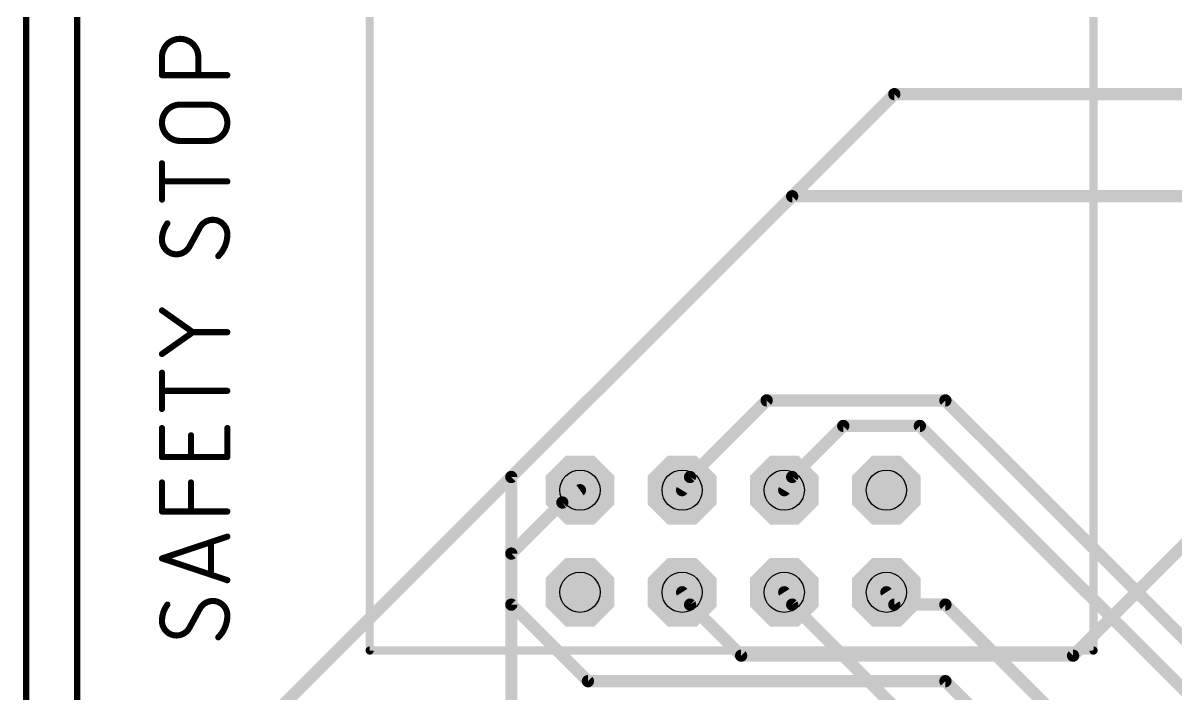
# Model space of a CAD drawing. Extents: x -0.05 to 2.15, y -0.05 to 2.68.
# Drawn here: x -0.053 to 1.076, y 0.938 to 1.595 of the extents above; entities that cross this region are included whole.
import ezdxf

# ---------------------------------------------------------------- set-up
doc = ezdxf.new("R2010")
doc.units = 0
for name, color, linetype in [('1', 12, 'CONTINUOUS'), ('16', 132, 'CONTINUOUS'), ('17', 110, 'CONTINUOUS'), ('20', 31, 'CONTINUOUS'), ('23', 53, 'CONTINUOUS'), ('25', 253, 'CONTINUOUS'), ('29', 253, 'CONTINUOUS'), ('30', 253, 'CONTINUOUS'), ('44', 253, 'CONTINUOUS'), ('51', 253, 'CONTINUOUS')]:
    doc.layers.add(name, color=color, linetype=linetype)

# ---------------------------------------------------------------- blocks, each defined once
blk = doc.blocks.new('OCTAGONP')
at = {"const_width": 0.5}
blk.add_lwpolyline([(-0.25, -0.103553), (-0.25, 0.103553), (-0.103553, 0.25), (0.103553, 0.25), (0.25, 0.103553), (0.25, -0.103553), (0.103553, -0.25), (-0.103553, -0.25), (-0.25, -0.103553), (-0.25, 0.103553)], dxfattribs=at)

msp = doc.modelspace()

# ---------------------------------------------------------------- linework, layer by layer
at = {"layer": '1'}
for points, const_width in [([(0, 2.35), (0, 0)], 0.006), ([(0.8, 1.525), (0.425, 1.15)], 0.012), ([(1.15, 1.525), (0.8, 1.525)], 0.012), ([(0.425, 1.15), (0.425, 1.025)], 0.012), ([(1.15, 1.15), (0.975, 0.975)], 0.012), ([(0.6, 1.025), (0.592244, 1.037087)], 0.012), ([(0.425, 1.025), (0.5, 0.95)], 0.012), ([(0.65, 0.975), (0.6, 1.025)], 0.012), ([(0.975, 0.975), (0.65, 0.975)], 0.012), ([(0.5, 0.95), (0.85, 0.95)], 0.012), ([(0.85, 0.95), (1.025, 0.775)], 0.012)]:
    msp.add_lwpolyline(points, dxfattribs=dict(at, const_width=const_width))
at = {"layer": '1', "const_width": 0.006}
for points in [[(0.8, 1.528, 1), (0.8, 1.522)], [(0.802121, 1.522879, 1), (0.797879, 1.527121)], [(0.428, 1.15, 1), (0.422, 1.15)], [(0.422879, 1.152121, 1), (0.427121, 1.147879)], [(0.594769, 1.038707, 1), (0.589719, 1.035466)], [(0.427121, 1.027121, 1), (0.422879, 1.022879)], [(0.422, 1.025, 1), (0.428, 1.025)], [(0.602121, 1.027121, 1), (0.597879, 1.022879)], [(0.597475, 1.02338, 1), (0.602525, 1.02662)], [(0.65, 0.978, 1), (0.65, 0.972)], [(0.647879, 0.972879, 1), (0.652121, 0.977121)], [(0.972879, 0.977121, 1), (0.977121, 0.972879)], [(0.975, 0.972, 1), (0.975, 0.978)], [(0.5, 0.953, 1), (0.5, 0.947)], [(0.497879, 0.947879, 1), (0.502121, 0.952121)], [(0.852121, 0.952121, 1), (0.847879, 0.947879)], [(0.85, 0.947, 1), (0.85, 0.953)]]:
    msp.add_lwpolyline(points, format="xyb", dxfattribs=at)
at = {"layer": '16'}
for points, const_width in [([(-0.05, 2.35), (-0.05, 0.05)], 0.006), ([(0.2, 0.925), (0.7, 1.425)], 0.012), ([(0.7, 1.425), (1.15, 1.425)], 0.012), ([(0.675, 1.225), (0.6, 1.15)], 0.012), ([(0.85, 1.225), (0.675, 1.225)], 0.012), ([(1.15, 0.925), (0.85, 1.225)], 0.012), ([(0.75, 1.2), (0.7, 1.15)], 0.012), ([(0.825, 1.2), (0.75, 1.2)], 0.012), ([(1.175, 0.85), (0.825, 1.2)], 0.012), ([(0.6, 1.15), (0.592244, 1.137087)], 0.012), ([(0.7, 1.15), (0.692244, 1.137087)], 0.012), ([(0.475, 1.125), (0.492244, 1.137087)], 0.012), ([(0.425, 1.075), (0.475, 1.125)], 0.012), ([(0.425, 0.9), (0.425, 1.075)], 0.012), ([(0.7, 1.025), (0.692244, 1.037087)], 0.012), ([(0.8, 1.025), (0.792244, 1.037087)], 0.012), ([(0.9, 0.825), (0.7, 1.025)], 0.012), ([(0.85, 1.025), (0.8, 1.025)], 0.012), ([(1.15, 0.725), (0.85, 1.025)], 0.012)]:
    msp.add_lwpolyline(points, dxfattribs=dict(at, const_width=const_width))
at = {"layer": '16', "const_width": 0.006}
for points in [[(0.7, 1.428, 1), (0.7, 1.422)], [(0.702121, 1.422879, 1), (0.697879, 1.427121)], [(0.675, 1.228, 1), (0.675, 1.222)], [(0.677121, 1.222879, 1), (0.672879, 1.227121)], [(0.852121, 1.227121, 1), (0.847879, 1.222879)], [(0.85, 1.222, 1), (0.85, 1.228)], [(0.75, 1.203, 1), (0.75, 1.197)], [(0.752121, 1.197879, 1), (0.747879, 1.202121)], [(0.827121, 1.202121, 1), (0.822879, 1.197879)], [(0.825, 1.197, 1), (0.825, 1.203)], [(0.597879, 1.152121, 1), (0.602121, 1.147879)], [(0.602572, 1.148455, 1), (0.597428, 1.151545)], [(0.697879, 1.152121, 1), (0.702121, 1.147879)], [(0.702572, 1.148455, 1), (0.697428, 1.151545)], [(0.493966, 1.13463, 1), (0.490522, 1.139543)], [(0.589672, 1.138631, 1), (0.594816, 1.135542)], [(0.689672, 1.138631, 1), (0.694816, 1.135542)], [(0.473278, 1.127457, 1), (0.476722, 1.122543)], [(0.477121, 1.122879, 1), (0.472879, 1.127121)], [(0.428, 1.075, 1), (0.422, 1.075)], [(0.422879, 1.077121, 1), (0.427121, 1.072879)], [(0.694769, 1.038707, 1), (0.689719, 1.035466)], [(0.794769, 1.038707, 1), (0.789719, 1.035466)], [(0.702121, 1.027121, 1), (0.697879, 1.022879)], [(0.697475, 1.02338, 1), (0.702525, 1.02662)], [(0.8, 1.028, 1), (0.8, 1.022)], [(0.797475, 1.02338, 1), (0.802525, 1.02662)], [(0.852121, 1.027121, 1), (0.847879, 1.022879)], [(0.85, 1.022, 1), (0.85, 1.028)]]:
    msp.add_lwpolyline(points, format="xyb", dxfattribs=at)
at = {"layer": '20'}
msp.add_line((0, 2.3), (0, 0), dxfattribs=at)
at = {"layer": '23'}
msp.add_point((0.995, 0.98), dxfattribs=at)
at = {"layer": '25'}
for points, const_width in [([(0.118556, 1.561368, 1), (0.083, 1.561368)], 0.006), ([(0.0845, 1.561368, 1), (0.0815, 1.561368)], 0.003), ([(0.0815, 1.561368, 1), (0.0845, 1.561368)], 0.003), ([(0.120056, 1.561368, 1), (0.117056, 1.561368)], 0.003), ([(0.117056, 1.561368, 1), (0.120056, 1.561368)], 0.003), ([(0.083, 1.545091, 1), (0.083, 1.542091)], 0.003), ([(0.147, 1.542091, 1), (0.147, 1.545091)], 0.003), ([(0.0815, 1.543591, 1), (0.0845, 1.543591)], 0.003), ([(0.117056, 1.543591, 1), (0.120056, 1.543591)], 0.003), ([(0.100778, 1.514724, 1), (0.100778, 1.479168)], 0.006), ([(0.100778, 1.516224, 1), (0.100778, 1.513224)], 0.003), ([(0.100778, 1.513224, 1), (0.100778, 1.516224)], 0.003), ([(0.129222, 1.479168, 1), (0.129222, 1.514724)], 0.006), ([(0.129222, 1.516224, 1), (0.129222, 1.513224)], 0.003), ([(0.129222, 1.513224, 1), (0.129222, 1.516224)], 0.003), ([(0.100778, 1.480668, 1), (0.100778, 1.477668)], 0.003), ([(0.100778, 1.477668, 1), (0.100778, 1.480668)], 0.003), ([(0.129222, 1.480668, 1), (0.129222, 1.477668)], 0.003), ([(0.129222, 1.477668, 1), (0.129222, 1.480668)], 0.003), ([(0.0845, 1.457286, 1), (0.0815, 1.457286)], 0.003), ([(0.083, 1.441008, 1), (0.083, 1.438008)], 0.003), ([(0.147, 1.438008, 1), (0.147, 1.441008)], 0.003), ([(0.0815, 1.421731, 1), (0.0845, 1.421731)], 0.003), ([(0.088333, 1.398344, 0.16228), (0.083, 1.382344)], 0.006), ([(0.089533, 1.397444, 1), (0.087133, 1.399244)], 0.003), ([(0.132778, 1.4019, 0.265565), (0.120333, 1.394789)], 0.006), ([(0.147, 1.387678, 0.414214), (0.132778, 1.4019)], 0.006), ([(0.132778, 1.4034, 1), (0.132778, 1.4004)], 0.003), ([(0.132778, 1.4004, 1), (0.132778, 1.4034)], 0.003), ([(0.119041, 1.39555, 1), (0.121626, 1.394027)], 0.003), ([(0.12165, 1.394071, 1), (0.119017, 1.395507)], 0.003), ([(0.138111, 1.366344, 0.199997), (0.147, 1.387678)], 0.006), ([(0.1485, 1.387678, 1), (0.1455, 1.387678)], 0.003), ([(0.1455, 1.387678, 1), (0.1485, 1.387678)], 0.003), ([(0.083, 1.382344, 0.414214), (0.097222, 1.368122)], 0.006), ([(0.0845, 1.382344, 1), (0.0815, 1.382344)], 0.003), ([(0.0815, 1.382344, 1), (0.0845, 1.382344)], 0.003), ([(0.097222, 1.368122, 0.265567), (0.109667, 1.375233)], 0.006), ([(0.10835, 1.375952, 1), (0.110984, 1.374515)], 0.003), ([(0.110959, 1.374472, 1), (0.108374, 1.375995)], 0.003), ([(0.097222, 1.369622, 1), (0.097222, 1.366622)], 0.003), ([(0.097222, 1.366622, 1), (0.097222, 1.369622)], 0.003), ([(0.137055, 1.36741, 1), (0.139167, 1.365279)], 0.003), ([(0.083865, 1.314371, 1), (0.082135, 1.31192)], 0.003), ([(0.113222, 1.293312, 1), (0.113222, 1.290312)], 0.003), ([(0.114087, 1.290586, 1), (0.112357, 1.293037)], 0.003), ([(0.112357, 1.290586, 1), (0.114087, 1.293037)], 0.003), ([(0.147, 1.290312, 1), (0.147, 1.293312)], 0.003), ([(0.082135, 1.271704, 1), (0.083865, 1.269253)], 0.003), ([(0.0845, 1.252152, 1), (0.0815, 1.252152)], 0.003), ([(0.083, 1.235874, 1), (0.083, 1.232874)], 0.003), ([(0.147, 1.232874, 1), (0.147, 1.235874)], 0.003), ([(0.0815, 1.216596, 1), (0.0845, 1.216596)], 0.003), ([(0.0845, 1.197977, 1), (0.0815, 1.197977)], 0.003), ([(0.1485, 1.197977, 1), (0.1455, 1.197977)], 0.003), ([(0.112945, 1.190866, 1), (0.109945, 1.190866)], 0.003), ([(0.083, 1.171033, 1), (0.083, 1.168033)], 0.003), ([(0.0815, 1.169533, 1), (0.0845, 1.169533)], 0.003), ([(0.109945, 1.169533, 1), (0.112945, 1.169533)], 0.003), ([(0.1455, 1.169533, 1), (0.1485, 1.169533)], 0.003), ([(0.147, 1.168033, 1), (0.147, 1.171033)], 0.003), ([(0.0845, 1.144642, 1), (0.0815, 1.144642)], 0.003), ([(0.112945, 1.144642, 1), (0.109945, 1.144642)], 0.003), ([(0.083, 1.117698, 1), (0.083, 1.114698)], 0.003), ([(0.0815, 1.116198, 1), (0.0845, 1.116198)], 0.003), ([(0.109945, 1.116198, 1), (0.112945, 1.116198)], 0.003), ([(0.147, 1.114698, 1), (0.147, 1.117698)], 0.003), ([(0.1325, 1.086267, 1), (0.1295, 1.086267)], 0.003), ([(0.147474, 1.090177, 1), (0.146526, 1.093023)], 0.003), ([(0.083474, 1.07169, 1), (0.082526, 1.068844)], 0.003), ([(0.082526, 1.07169, 1), (0.083474, 1.068844)], 0.003), ([(0.1295, 1.054267, 1), (0.1325, 1.054267)], 0.003), ([(0.146526, 1.04751, 1), (0.147474, 1.050356)], 0.003), ([(0.088333, 1.025, 0.16228), (0.083, 1.009)], 0.006), ([(0.089533, 1.0241, 1), (0.087133, 1.0259)], 0.003), ([(0.132778, 1.028555, 0.265565), (0.120333, 1.021444)], 0.006), ([(0.147, 1.014333, 0.414214), (0.132778, 1.028555)], 0.006), ([(0.132778, 1.030055, 1), (0.132778, 1.027055)], 0.003), ([(0.132778, 1.027055, 1), (0.132778, 1.030055)], 0.003), ([(0.119041, 1.022206, 1), (0.121626, 1.020683)], 0.003), ([(0.12165, 1.020726, 1), (0.119017, 1.022163)], 0.003), ([(0.138111, 0.993, 0.199997), (0.147, 1.014333)], 0.006), ([(0.1485, 1.014333, 1), (0.1455, 1.014333)], 0.003), ([(0.1455, 1.014333, 1), (0.1485, 1.014333)], 0.003), ([(0.083, 1.009, 0.414214), (0.097222, 0.994778)], 0.006), ([(0.0845, 1.009, 1), (0.0815, 1.009)], 0.003), ([(0.0815, 1.009, 1), (0.0845, 1.009)], 0.003), ([(0.097222, 0.994778, 0.265567), (0.109667, 1.001889)], 0.006), ([(0.110959, 1.001127, 1), (0.108374, 1.00265)], 0.003), ([(0.097222, 0.996278, 1), (0.097222, 0.993278)], 0.003), ([(0.097222, 0.993278, 1), (0.097222, 0.996278)], 0.003), ([(0.10835, 1.002607, 1), (0.110984, 1.001171)], 0.003), ([(0.137055, 0.994065, 1), (0.139167, 0.991935)], 0.003)]:
    msp.add_lwpolyline(points, format="xyb", dxfattribs=dict(at, const_width=const_width))
at = {"layer": '25', "const_width": 0.006}
for points in [[(0.083, 1.543591), (0.083, 1.561368)], [(0.118556, 1.561368), (0.118556, 1.543591)], [(0.147, 1.543591), (0.083, 1.543591)], [(0.100778, 1.514724), (0.129222, 1.514724)], [(0.129222, 1.479168), (0.100778, 1.479168)], [(0.083, 1.421731), (0.083, 1.457286)], [(0.147, 1.439508), (0.083, 1.439508)], [(0.120333, 1.394789), (0.109667, 1.375233)], [(0.113222, 1.291812), (0.083, 1.313145)], [(0.083, 1.270479), (0.113222, 1.291812)], [(0.147, 1.291812), (0.113222, 1.291812)], [(0.083, 1.216596), (0.083, 1.252152)], [(0.147, 1.234374), (0.083, 1.234374)], [(0.083, 1.169533), (0.083, 1.197977)], [(0.147, 1.197977), (0.147, 1.169533)], [(0.111445, 1.169533), (0.111445, 1.190866)], [(0.147, 1.169533), (0.083, 1.169533)], [(0.083, 1.116198), (0.083, 1.144642)], [(0.111445, 1.116198), (0.111445, 1.144642)], [(0.147, 1.116198), (0.083, 1.116198)], [(0.083, 1.070267), (0.147, 1.0916)], [(0.131, 1.086267), (0.131, 1.054267)], [(0.147, 1.048933), (0.083, 1.070267)], [(0.120333, 1.021444), (0.109667, 1.001889)]]:
    msp.add_lwpolyline(points, dxfattribs=at)
at = {"layer": '44'}
for centre in [(0.492244, 1.137087), (0.592244, 1.137087), (0.692244, 1.137087), (0.792244, 1.137087), (0.492244, 1.037087), (0.592244, 1.037087), (0.692244, 1.037087), (0.792244, 1.037087)]:
    msp.add_circle(centre, 0.019685, dxfattribs=at)
at = {"layer": '51', "const_width": 0.008}
for points in [[(0.286339, 0.98), (0.286339, 2.294961)], [(0.995, 0.98), (0.995, 2.294961)], [(0.995, 0.98), (0.286339, 0.98)]]:
    msp.add_lwpolyline(points, dxfattribs=at)
at = {"layer": '51', "const_width": 0.004}
for points in [[(0.286339, 0.982, 1), (0.286339, 0.978)], [(0.284339, 0.98, 1), (0.288339, 0.98)], [(0.993, 0.98, 1), (0.997, 0.98)], [(0.995, 0.978, 1), (0.995, 0.982)]]:
    msp.add_lwpolyline(points, format="xyb", dxfattribs=at)

# ---------------------------------------------------------------- block references
at = {"layer": '17', "xscale": 0.05937, "yscale": 0.05937, "rotation": 180}
for p in [(0.492244, 1.137087), (0.492244, 1.137087), (0.592244, 1.137087), (0.592244, 1.137087), (0.492244, 1.037087), (0.492244, 1.037087), (0.592244, 1.037087), (0.592244, 1.037087)]:
    msp.add_blockref('OCTAGONP', p, dxfattribs=at)
at = {"layer": '17', "xscale": 0.05937, "yscale": 0.05937}
for p in [(0.692244, 1.137087), (0.692244, 1.137087), (0.792244, 1.137087), (0.792244, 1.137087), (0.692244, 1.037087), (0.692244, 1.037087), (0.792244, 1.037087), (0.792244, 1.037087)]:
    msp.add_blockref('OCTAGONP', p, dxfattribs=at)
at = {"layer": '29', "xscale": 0.06737, "yscale": 0.06737, "rotation": 180}
for p in [(0.492244, 1.137087), (0.592244, 1.137087), (0.492244, 1.037087), (0.592244, 1.037087)]:
    msp.add_blockref('OCTAGONP', p, dxfattribs=at)
at = {"layer": '29', "xscale": 0.06737, "yscale": 0.06737}
for p in [(0.692244, 1.137087), (0.792244, 1.137087), (0.692244, 1.037087), (0.792244, 1.037087)]:
    msp.add_blockref('OCTAGONP', p, dxfattribs=at)
at = {"layer": '30', "xscale": 0.06737, "yscale": 0.06737, "rotation": 180}
for p in [(0.492244, 1.137087), (0.592244, 1.137087), (0.492244, 1.037087), (0.592244, 1.037087)]:
    msp.add_blockref('OCTAGONP', p, dxfattribs=at)
at = {"layer": '30', "xscale": 0.06737, "yscale": 0.06737}
for p in [(0.692244, 1.137087), (0.792244, 1.137087), (0.692244, 1.037087), (0.792244, 1.037087)]:
    msp.add_blockref('OCTAGONP', p, dxfattribs=at)

doc.saveas('drawing.dxf')
